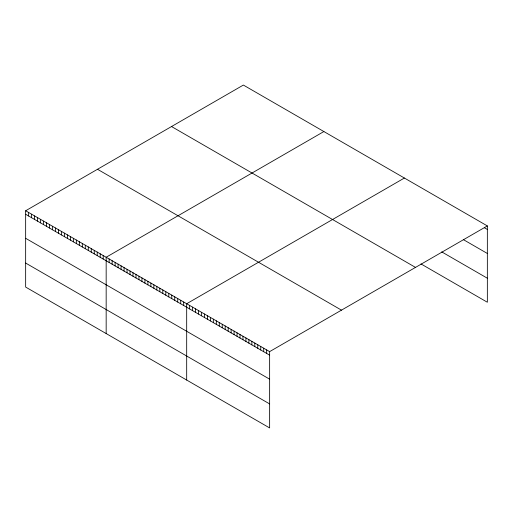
<?xml version="1.0" encoding="UTF-8"?>
<svg xmlns="http://www.w3.org/2000/svg" width="513" height="513" viewBox="0 0 513 513"><rect width="100%" height="100%" fill="white"/><g stroke="black" fill="none" stroke-linecap="round" stroke-linejoin="round"><path stroke-width="0.77" d="M25.65 210.76L269.633 351.623L269.633 427.938L25.65 287.075L25.65 210.76L243.367 85.062L487.35 225.925L487.35 302.24L420.987 263.926M323.883 131.546L106.165 257.244L106.165 333.559M404.398 178.03L186.681 303.728L186.681 380.05M269.633 351.623L487.35 225.925M484.387 227.734L487.35 229.439M463.649 239.783L487.35 253.467M441.725 251.877L487.35 278.219M171.522 126.538L415.504 267.401M97.496 169.277L341.478 310.141M25.65 214.28L269.633 355.137M25.65 238.301L269.633 379.165M25.65 263.054L269.633 403.917M266.67 349.911L266.67 353.431M263.708 348.199L263.708 351.719M260.745 346.487L260.745 350.007M257.782 344.781L257.782 348.295M254.82 343.069L254.82 346.589M251.857 341.357L251.857 344.877M248.895 339.644L248.895 343.165M245.932 337.939L245.932 341.453M242.97 336.227L242.97 339.747M240.007 334.514L240.007 338.035M237.044 332.802L237.044 336.323M234.082 331.097L234.082 334.617M231.119 329.384L231.119 332.905M228.157 327.672L228.157 331.193M225.194 325.96L225.194 329.481M222.232 324.254L222.232 327.775M219.269 322.542L219.269 326.063M216.306 320.83L216.306 324.351M213.344 319.124L213.344 322.639M210.381 317.412L210.381 320.933M207.419 315.7L207.419 319.221M204.456 313.988L204.456 317.509M201.494 312.282L201.494 315.796M198.531 310.57L198.531 314.091M195.568 308.858L195.568 312.379M192.606 307.146L192.606 310.666M189.643 305.44L189.643 308.954M183.699 302.003L183.699 305.524M180.717 300.285L180.717 303.805M177.735 298.56L177.735 302.08M174.753 296.841L174.753 300.361M171.772 295.116L171.772 298.637M168.79 293.398L168.79 296.918M165.802 291.673L165.802 295.193M162.82 289.954L162.82 293.474M159.838 288.235L159.838 291.75M156.856 286.51L156.856 290.031M153.874 284.792L153.874 288.306M150.893 283.067L150.893 286.587M147.911 281.348L147.911 284.862M144.929 279.623L144.929 283.144M141.947 277.905L141.947 281.419M138.965 276.18L138.965 279.7M135.983 274.461L135.983 277.975M133.002 272.736L133.002 276.257M130.02 271.018L130.02 274.538M127.038 269.293L127.038 272.813M124.056 267.574L124.056 271.095M121.074 265.849L121.074 269.37M118.093 264.131L118.093 267.651M115.111 262.406L115.111 265.926M112.129 260.687L112.129 264.208M109.147 258.962L109.147 262.483M103.184 255.519L103.184 259.039M100.202 253.8L100.202 257.321M97.22 252.075L97.22 255.596M94.238 250.357L94.238 253.877M91.256 248.632L91.256 252.152M88.274 246.913L88.274 250.434M85.293 245.188L85.293 248.709M82.311 243.47L82.311 246.99M79.329 241.745L79.329 245.265M76.347 240.026L76.347 243.547M73.365 238.301L73.365 241.822M70.377 236.583L70.377 240.103M67.395 234.864L67.395 238.378M64.414 233.139L64.414 236.66M61.432 231.421L61.432 234.935M58.45 229.696L58.45 233.216M55.468 227.977L55.468 231.491M52.486 226.252L52.486 229.773M49.505 224.534L49.505 228.048M46.523 222.809L46.523 226.329M43.541 221.09L43.541 224.604M40.559 219.365L40.559 222.886M37.577 217.647L37.577 221.167M34.595 215.922L34.595 219.442M31.614 214.203L31.614 217.724M28.632 212.478L28.632 215.999"/></g></svg>
